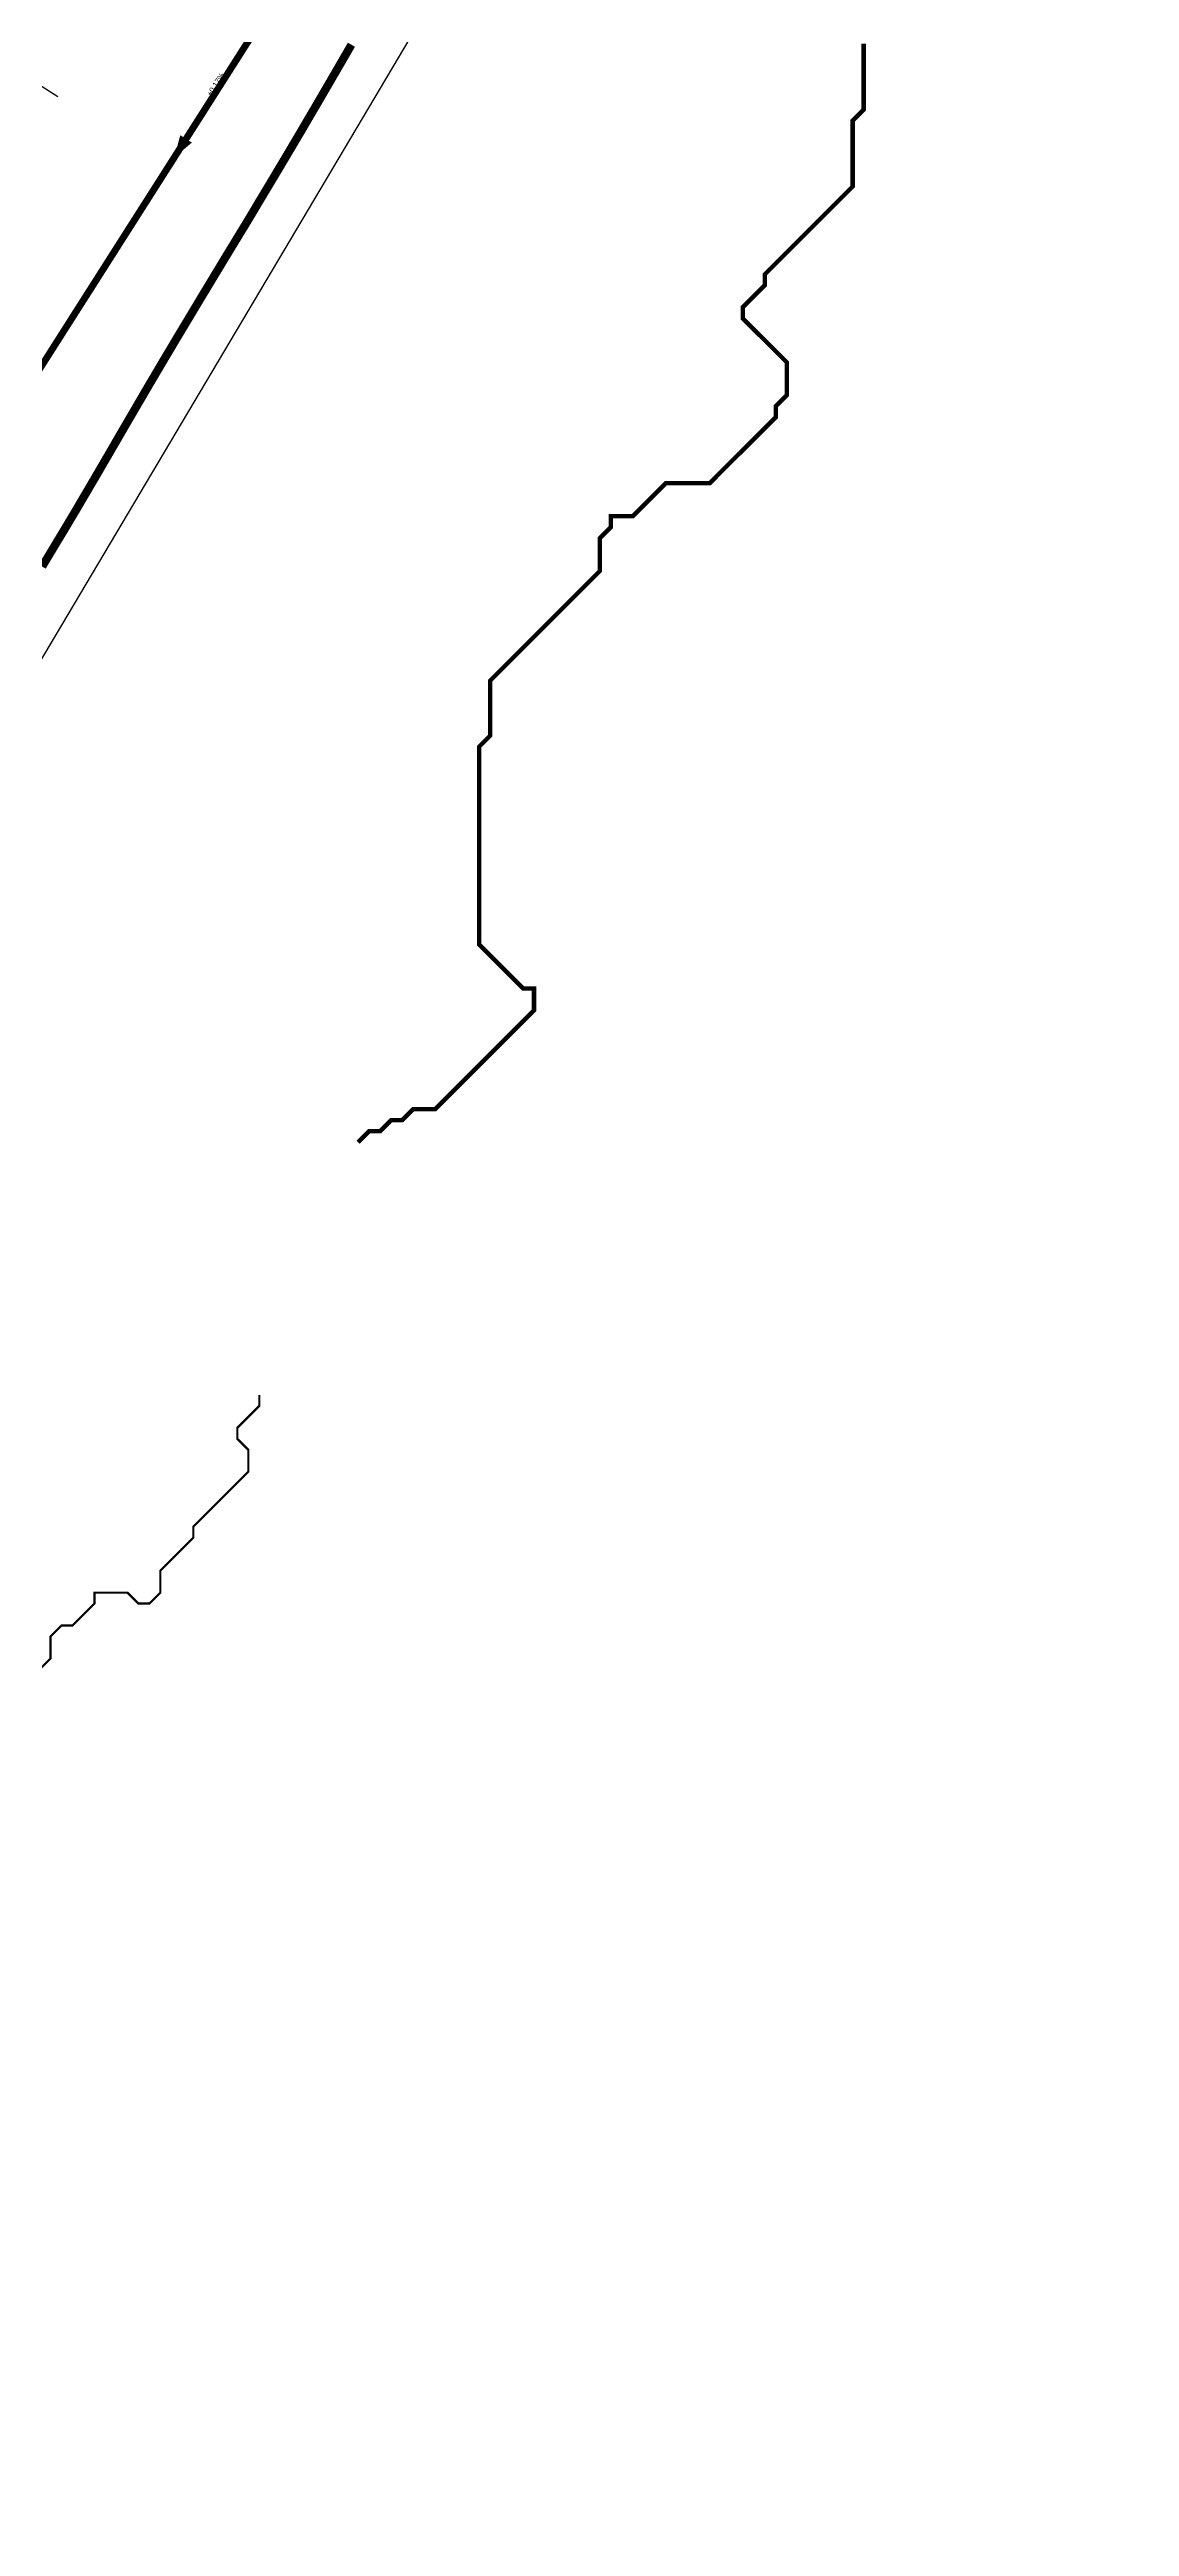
# Model space of a CAD drawing. Header units: metres. Extents: x 442821 to 452274, y 2561971 to 2571293.
# Drawn here: x 447663 to 448056, y 2566056 to 2566958 of the extents above; entities that cross this region are included whole.
import ezdxf
from ezdxf.enums import TextEntityAlignment as Align

# ---------------------------------------------------------------- set-up
doc = ezdxf.new("R2010")
doc.units = ezdxf.units.M
doc.header["$LTSCALE"] = 8
doc.linetypes.add('DASHED', pattern=[1.524, 1.27, -0.254])
for name, color, linetype in [('A_ARROWS', 7, 'Continuous'), ('A_BUILT_2006', 252, 'Continuous'), ('A_CATCHMENTS', 7, 'Continuous'), ('A_ENVELOPE', 3, 'Continuous'), ('A_GRADIENT', 8, 'Continuous'), ('A_HEAD_GAP', 8, 'Continuous'), ('A_MAIN_PIPE', 5, 'Continuous'), ('A_STREAMS', 5, 'Continuous'), ('A_SUBMAIN', 7, 'Continuous')]:
    doc.layers.add(name, color=color, linetype=linetype)

msp = doc.modelspace()

# ---------------------------------------------------------------- linework, layer by layer
at = {"layer": 'A_ARROWS', "color": 2}
msp.add_solid([(447708.63, 2566918.87), (447710.81, 2566926.96), (447715.03, 2566924.28)], dxfattribs=at)
at = {"layer": 'A_BUILT_2006', "color": 252}
msp.add_lwpolyline([(446551.38, 2564695.06), (447061.57, 2565726.9), (448013.44, 2567331.59), (448231.64, 2567243.66), (448332.26, 2567295.53), (448412.16, 2567436.64), (448449.86, 2567533.08), (448423.25, 2567661.27), (448638.89, 2567714.37), (448758.53, 2567734.52), (448909.88, 2567734.52), (449242.47, 2567681.75)], dxfattribs=at)
at = {"layer": 'A_CATCHMENTS', "color": 2, "linetype": 'DASHED'}
msp.add_lwpolyline([(447773.12, 2566959.91), (447771.36, 2566956.87), (447766.97, 2566949.29), (447760.79, 2566938.66), (447754.57, 2566928.05), (447748.41, 2566917.63), (447742, 2566906.92), (447735.08, 2566895.33), (447729.3, 2566885.86), (447723.9, 2566876.92), (447716.79, 2566865.13), (447716.65, 2566864.9), (447710.36, 2566854.41), (447704.11, 2566843.91), (447698.78, 2566834.86), (447691.75, 2566822.81), (447689.6, 2566819.12), (447685.6, 2566812.22), (447679.42, 2566801.6), (447673.19, 2566790.98), (447669.93, 2566785.5), (447667.86, 2566782.05), (447660.53, 2566769.87)], dxfattribs=at)
at = {"layer": 'A_ENVELOPE', "color": 3}
msp.add_lwpolyline([(447773.12, 2566959.91), (447771.36, 2566956.87), (447766.97, 2566949.29), (447760.79, 2566938.66), (447754.57, 2566928.05), (447748.41, 2566917.63), (447742, 2566906.92), (447735.08, 2566895.33), (447729.3, 2566885.86), (447723.9, 2566876.92), (447716.79, 2566865.13), (447716.65, 2566864.9), (447710.36, 2566854.41), (447704.11, 2566843.91), (447698.78, 2566834.86), (447691.75, 2566822.81), (447689.6, 2566819.12), (447685.6, 2566812.22), (447679.42, 2566801.6), (447673.19, 2566790.98), (447669.93, 2566785.5), (447667.86, 2566782.05), (447660.53, 2566769.87)], dxfattribs=at)
at = {"layer": 'A_HEAD_GAP', "color": 8, "linetype": 'DASHED'}
msp.add_lwpolyline([(447666.27, 2566940.95), (447659.19, 2566945.39)], dxfattribs=at)
at = {"layer": 'A_MAIN_PIPE', "color": 5, "const_width": 3}
msp.add_lwpolyline([(447773.12, 2566959.91), (447771.36, 2566956.87), (447766.97, 2566949.29), (447760.79, 2566938.66), (447754.57, 2566928.05), (447748.41, 2566917.63), (447742, 2566906.92), (447735.08, 2566895.33), (447729.3, 2566885.86), (447723.9, 2566876.92), (447716.79, 2566865.13), (447716.65, 2566864.9), (447710.36, 2566854.41), (447704.11, 2566843.91), (447698.78, 2566834.86), (447691.75, 2566822.81), (447689.6, 2566819.12), (447685.6, 2566812.22), (447679.42, 2566801.6), (447673.19, 2566790.98), (447669.93, 2566785.5), (447667.86, 2566782.05), (447660.53, 2566769.87)], dxfattribs=at)
at = {"layer": 'A_STREAMS', "color": 5}
for points, const_width in [([(447959.61, 2566960.31), (447959.61, 2566956.31), (447959.61, 2566952.31), (447959.61, 2566948.31), (447959.61, 2566944.3), (447959.61, 2566940.3), (447959.61, 2566936.3), (447955.61, 2566932.3), (447955.61, 2566928.3), (447955.61, 2566924.3), (447955.61, 2566920.3), (447955.61, 2566916.29), (447955.61, 2566912.29), (447955.61, 2566908.29), (447951.61, 2566904.29), (447947.61, 2566900.29), (447943.61, 2566896.29), (447939.61, 2566892.29), (447935.6, 2566888.28), (447931.6, 2566884.28), (447927.6, 2566880.28), (447923.6, 2566876.28), (447923.6, 2566872.28), (447919.6, 2566868.28), (447915.6, 2566864.28), (447915.6, 2566860.27), (447919.6, 2566856.27), (447923.6, 2566852.27), (447927.6, 2566848.27), (447931.6, 2566844.27), (447931.6, 2566840.27), (447931.6, 2566836.27), (447931.6, 2566832.26), (447927.6, 2566828.26), (447927.6, 2566824.26), (447923.6, 2566820.26), (447919.6, 2566816.26), (447915.6, 2566812.26), (447911.6, 2566808.26), (447907.6, 2566804.26), (447903.6, 2566800.25), (447899.6, 2566800.25), (447895.6, 2566800.25), (447891.6, 2566800.25), (447887.6, 2566800.25), (447883.6, 2566796.25), (447879.6, 2566792.25), (447875.6, 2566788.25), (447871.6, 2566788.25), (447867.6, 2566788.25), (447867.6, 2566784.25), (447863.59, 2566780.25), (447863.59, 2566776.25), (447863.59, 2566772.24), (447863.59, 2566768.24), (447859.59, 2566764.24), (447855.59, 2566760.24), (447851.59, 2566756.24), (447847.59, 2566752.24), (447843.59, 2566748.24), (447839.59, 2566744.23), (447835.59, 2566740.23), (447831.59, 2566736.23), (447827.59, 2566732.23), (447823.59, 2566728.23), (447823.59, 2566724.23), (447823.59, 2566720.23), (447823.59, 2566716.22), (447823.59, 2566712.22), (447823.59, 2566708.22), (447819.59, 2566704.22), (447819.59, 2566700.22), (447819.59, 2566696.22), (447819.59, 2566692.22), (447819.59, 2566688.21), (447819.59, 2566684.21), (447819.59, 2566680.21), (447819.59, 2566676.21), (447819.59, 2566672.21), (447819.59, 2566668.21), (447819.59, 2566664.21), (447819.59, 2566660.2), (447819.59, 2566656.2), (447819.59, 2566652.2), (447819.59, 2566648.2), (447819.59, 2566644.2), (447819.59, 2566640.2), (447819.59, 2566636.2), (447819.59, 2566632.2), (447823.59, 2566628.19), (447827.59, 2566624.19), (447831.59, 2566620.19), (447835.59, 2566616.19), (447839.59, 2566616.19), (447839.59, 2566612.19), (447839.59, 2566608.19), (447835.59, 2566604.19), (447831.59, 2566600.18), (447827.59, 2566596.18), (447823.59, 2566592.18), (447819.59, 2566588.18), (447815.59, 2566584.18), (447811.59, 2566580.18), (447807.59, 2566576.18), (447803.59, 2566572.17), (447799.59, 2566572.17), (447795.59, 2566572.17), (447791.58, 2566568.17), (447787.58, 2566568.17), (447783.58, 2566564.17), (447779.58, 2566564.17), (447775.58, 2566560.17)], 1.6), ([(447739.58, 2566468.14), (447739.58, 2566464.14), (447735.58, 2566460.14), (447731.58, 2566456.13), (447731.58, 2566452.13), (447735.58, 2566448.13), (447735.58, 2566444.13), (447735.58, 2566440.13), (447731.58, 2566436.13), (447727.58, 2566432.13), (447723.58, 2566428.12), (447719.57, 2566424.12), (447715.57, 2566420.12), (447715.57, 2566416.12), (447711.57, 2566412.12), (447707.57, 2566408.12), (447703.57, 2566404.12), (447703.57, 2566400.11), (447703.57, 2566396.11), (447699.57, 2566392.11), (447695.57, 2566392.11), (447691.57, 2566396.11), (447687.57, 2566396.11), (447683.57, 2566396.11), (447679.57, 2566396.11), (447679.57, 2566392.11), (447675.57, 2566388.11), (447671.57, 2566384.11), (447667.57, 2566384.11), (447663.57, 2566380.11), (447663.57, 2566376.11), (447663.57, 2566372.1), (447659.57, 2566368.1)], 0.8)]:
    msp.add_lwpolyline(points, dxfattribs=dict(at, const_width=const_width))
at = {"layer": 'A_SUBMAIN', "color": 2, "linetype": 'DASHED', "const_width": 2.5}
msp.add_lwpolyline([(447793.53, 2567052.3), (447656.5, 2566836.94)], dxfattribs=at)

# ---------------------------------------------------------------- texts
at = {"layer": 'A_GRADIENT', "color": 2}
msp.add_text('+0.17%', height=2, rotation=57.53347, dxfattribs=at).set_placement((447725.01, 2566944.62), align=Align.BOTTOM_CENTER)

doc.saveas('drawing.dxf')
